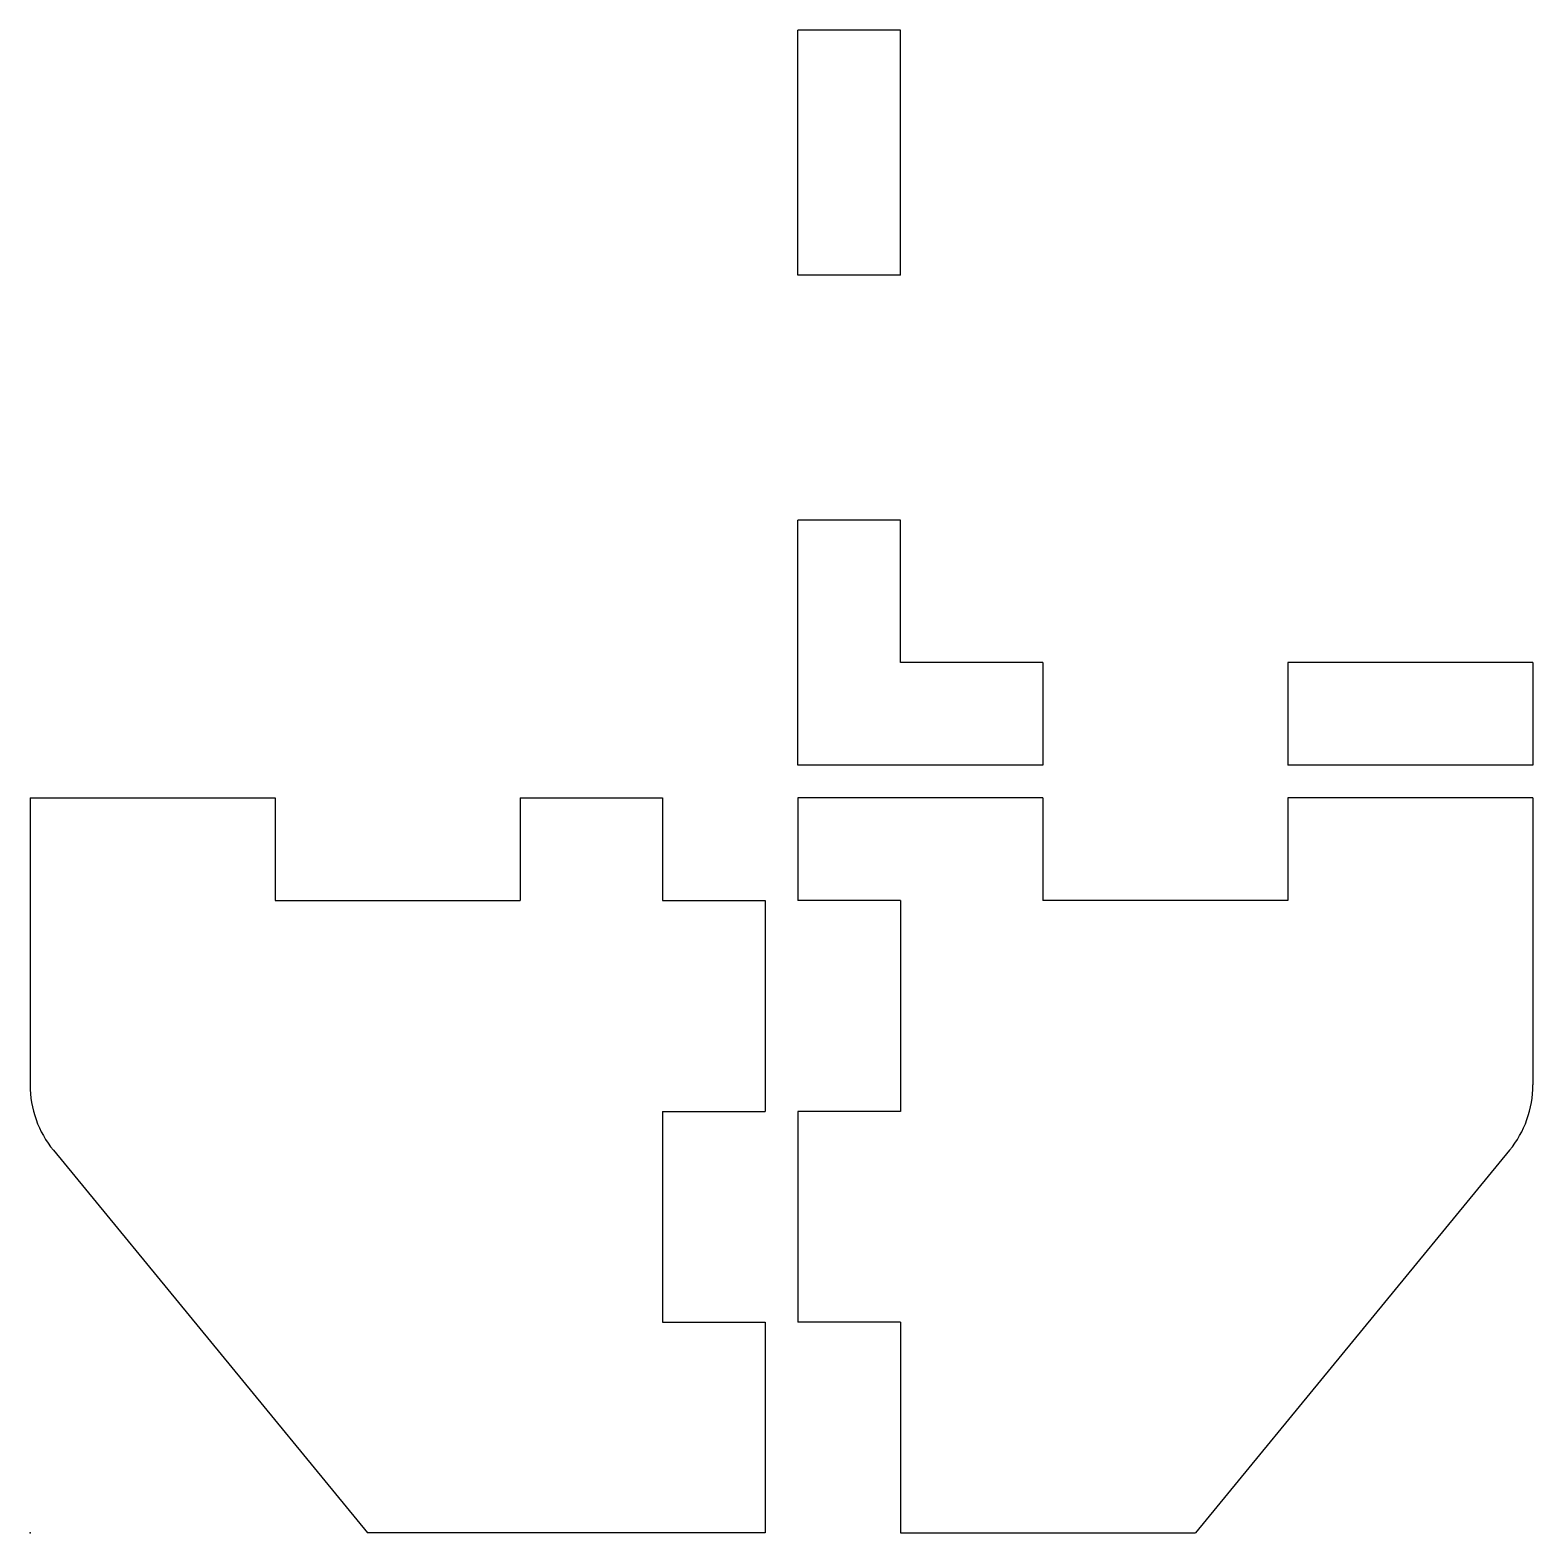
# Model space of a CAD drawing. Header units: millimetres. Extents: x 0 to 92.8, y 0 to 92.8.
import ezdxf

# ---------------------------------------------------------------- set-up
doc = ezdxf.new("R2010")
doc.units = ezdxf.units.MM
doc.layers.add('CAD', color=7, linetype='Continuous')

msp = doc.modelspace()

# ---------------------------------------------------------------- linework, layer by layer
msp.add_point((0, 0))
at = {"layer": 'CAD', "linetype": 'Continuous'}
for p, q in [((53.75, 92.8), (47.4, 92.8)), ((47.4, 77.66), (47.4, 92.8)), ((53.75, 77.66), (53.75, 92.8)), ((53.75, 77.66), (47.4, 77.66)), ((47.4, 47.4), (47.4, 62.53)), ((53.75, 62.53), (47.4, 62.53)), ((53.75, 53.75), (53.75, 62.53)), ((62.533, 53.75), (53.75, 53.75)), ((62.533, 53.75), (62.533, 47.4)), ((77.667, 53.75), (77.667, 47.4)), ((92.8, 53.75), (77.667, 53.75)), ((92.8, 53.75), (92.8, 47.4)), ((62.533, 47.4), (47.4, 47.4)), ((92.8, 47.4), (77.667, 47.4)), ((0, 45.4), (0, 27.662)), ((0, 45.4), (15.133, 45.4)), ((15.133, 45.4), (15.133, 39.05)), ((30.267, 45.4), (30.267, 39.05)), ((30.267, 45.4), (39.05, 45.4)), ((39.05, 45.4), (39.05, 39.05)), ((47.4, 45.4), (47.4, 39.05)), ((62.533, 45.4), (47.4, 45.4)), ((62.533, 45.4), (62.533, 39.05)), ((92.8, 45.4), (77.667, 45.4)), ((77.667, 45.4), (77.667, 39.05)), ((92.8, 45.4), (92.8, 27.662)), ((15.133, 39.05), (30.267, 39.05)), ((39.05, 39.05), (45.4, 39.05)), ((45.4, 39.05), (45.4, 26.033)), ((53.75, 39.05), (47.4, 39.05)), ((53.75, 39.05), (53.75, 26.033)), ((77.667, 39.05), (62.533, 39.05)), ((39.05, 26.033), (45.4, 26.033)), ((39.05, 26.033), (39.05, 13.017)), ((53.75, 26.033), (47.4, 26.033)), ((47.4, 26.033), (47.4, 13.017)), ((1.441, 23.634), (20.836, 0)), ((91.359, 23.634), (71.964, 0)), ((39.05, 13.017), (45.4, 13.017)), ((45.4, 13.017), (45.4, 0)), ((53.75, 13.017), (47.4, 13.017)), ((53.75, 13.017), (53.75, 0)), ((45.4, 0), (20.836, 0)), ((53.75, 0), (71.964, 0))]:
    msp.add_line(p, q, dxfattribs=at)
for centre, start, end in [((6.35, 27.662), 180, 219.37304), ((86.45, 27.662), 320.62696, 0)]:
    msp.add_arc(centre, 6.35, start, end, dxfattribs=at)

doc.saveas('drawing.dxf')
